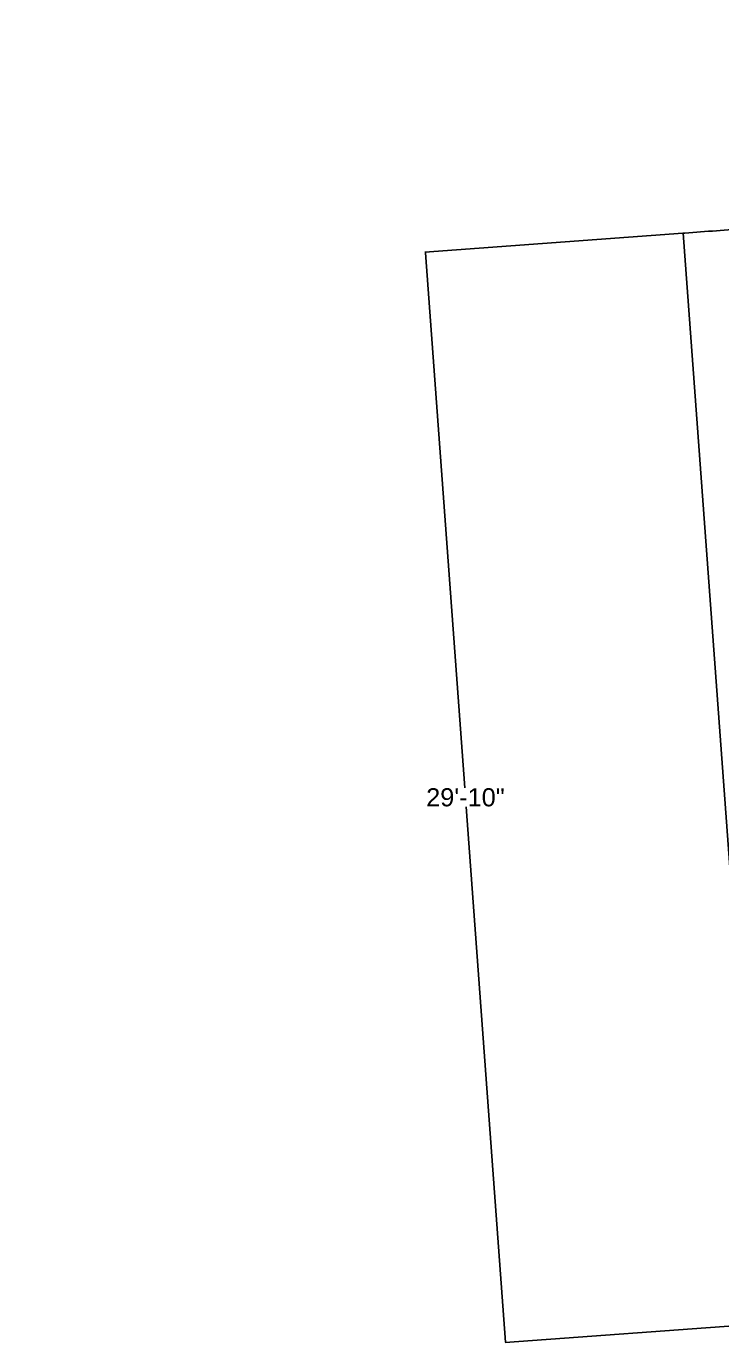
# Model space of a CAD drawing. Header units: inches. Extents: x -14704 to 14288, y -8032 to 16366.
# Drawn here: x 136.1 to 363.9, y 209.6 to 640.6 of the extents above; entities that cross this region are included whole.
import ezdxf

# ---------------------------------------------------------------- set-up
doc = ezdxf.new("R2010")
doc.units = ezdxf.units.IN
doc.header["$MEASUREMENT"] = 0
doc.layers.add('dimensions', color=7, linetype='Continuous')
doc.layers.add('Floorplan', color=7, linetype='Continuous')
doc.styles.get("Standard").update_dxf_attribs({"font": 'arial.ttf'})
doc.dimstyles.get("Standard").update_dxf_attribs({"dimtxt": 5.9375, "dimasz": 0.18, "dimexe": 0.18, "dimexo": 0.0625, "dimgap": 0.09, "dimtad": 0, "dimtih": 1, "dimtoh": 1, "dimzin": 0, "dimdsep": 46, "dimlunit": 4, "dimtxsty": 'Standard', "dimcen": 0.09, "dimadec": 0, "dimazin": 0, "dimtfac": 1, "dimtofl": 0, "dimtmove": 0, "dimatfit": 3, "dimfxl": 1, "dimtolj": 1, "dimtzin": 0, "dimarcsym": 0})

# ---------------------------------------------------------------- blocks, each defined once
blk = doc.blocks.new('*D2')
at = {"layer": 'Defpoints', "color": 0, "transparency": 16777216}
for p in [(-243.04, 8835.02), (597.09, 594.26)]:
    blk.add_point(p, dxfattribs=at)
at = {"layer": 'dimensions', "color": 0, "lineweight": -2, "transparency": 16777216}
for p, q in [((589.34, 668.54), (589.52, 668.54)), ((589.52, 668.54), (597.07, 594.44))]:
    blk.add_line(p, q, dxfattribs=at)
at = {"layer": 'dimensions', "color": 0, "transparency": 16777216}
blk.add_solid([(597.1, 594.44), (597.04, 594.44), (597.09, 594.26)], dxfattribs=at)
at = {"layer": 'dimensions', "color": 0, "transparency": 16777216, "insert": (571.74, 668.54), "char_height": 5.9375, "attachment_point": 5}
blk.add_mtext('\\A1;R690\'-3{\\H1.000000x;\\S1/2;}"', dxfattribs=at)
blk = doc.blocks.new('*D6')
at = {"layer": 'Defpoints', "color": 0, "transparency": 16777216}
for p in [(351.25, 572.89), (377.54, 215.87), (293.12, 209.65)]:
    blk.add_point(p, dxfattribs=at)
at = {"layer": 'dimensions', "color": 0, "lineweight": -2, "transparency": 16777216}
for p, q in [((351.19, 572.89), (266.65, 566.66)), ((266.84, 566.5), (279.75, 391.28)), ((293.11, 209.83), (280.2, 385.04)), ((377.48, 215.86), (292.94, 209.64))]:
    blk.add_line(p, q, dxfattribs=at)
at = {"layer": 'dimensions', "color": 0, "transparency": 16777216}
for points in [[(266.87, 566.5), (266.81, 566.49), (266.83, 566.67)], [(293.14, 209.83), (293.08, 209.83), (293.12, 209.65)]]:
    blk.add_solid(points, dxfattribs=at)
at = {"layer": 'dimensions', "color": 0, "transparency": 16777216, "insert": (279.97, 388.16), "char_height": 5.9375, "attachment_point": 5}
blk.add_mtext('\\A1;29\'-10"', dxfattribs=at)

msp = doc.modelspace()

# ---------------------------------------------------------------- linework, layer by layer
at = {"layer": 'Floorplan', "color": 7}
msp.add_line((351.251, 572.891), (351.886, 572.938), dxfattribs=at)
at = {"layer": 'Floorplan'}
msp.add_line((374.046, 263.306), (351.251, 572.891), dxfattribs=at)
at = {"layer": 'Floorplan', "color": 7}
msp.add_arc((-297.224, 9497.812), 8948.448, 274.1598247, 274.2918985, dxfattribs=at)

# ---------------------------------------------------------------- dimensions: what is measured, and where the dimension line sits
at = {"layer": 'dimensions', "color": 7}
dim = msp.add_radius_dim(center=(-243.043, 8835.016), mpoint=(597.093, 594.261), dimstyle='Standard', dxfattribs=at)
dim.commit()
dim.dimension.update_dxf_attribs({"geometry": '*D2', "text_midpoint": (571.739, 668.54), "dimtype": 164})
dim = msp.add_aligned_dim(p1=(351.251, 572.891), p2=(377.54, 215.866), distance=-84.649, dimstyle='Standard', dxfattribs=at)
dim.commit()
dim.dimension.update_dxf_attribs({"geometry": '*D6', "text_midpoint": (279.975, 388.162)})

doc.saveas('drawing.dxf')
